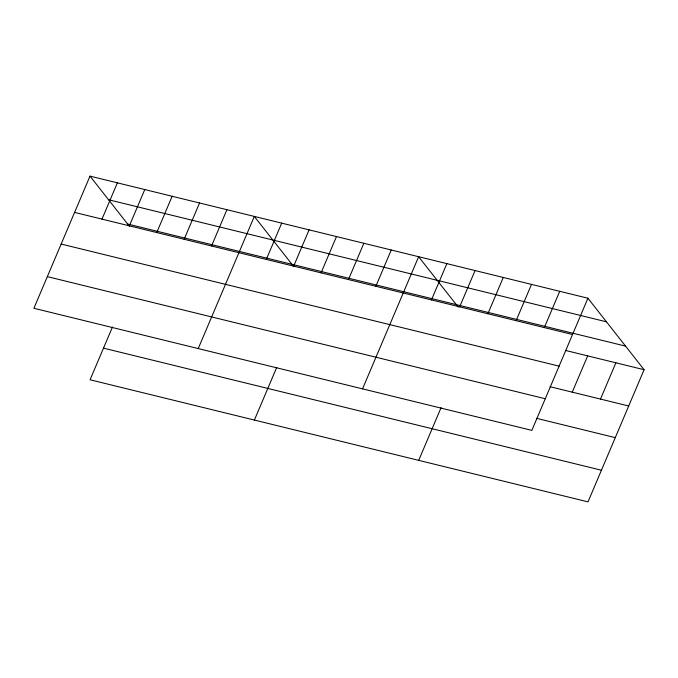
<?xml version="1.0" encoding="UTF-8"?>
<svg xmlns="http://www.w3.org/2000/svg" width="678" height="678" viewBox="0 0 678 678"><rect width="100%" height="100%" fill="white"/><g stroke="black" fill="none" stroke-linecap="round" stroke-linejoin="round"><path stroke-width="1.02" d="M89.996 176.127L33.9 308.278L531.84 430.377L587.928 298.227L89.996 176.127L129.481 226.384M101.98 219.121L117.379 182.848M129.371 225.842L144.77 189.56M112.455 327.042L90.072 379.773L588.004 501.873L644.1 369.722L587.928 298.227M156.754 232.554L172.153 196.273M184.145 239.266L199.544 202.993M211.528 245.987L226.927 209.705M198.222 348.577L254.318 216.418L293.803 266.683M266.301 259.411L281.701 223.138M293.684 266.132L309.083 229.85M254.386 420.063L276.768 367.332M321.075 272.844L336.474 236.571M348.458 279.565L363.857 243.283M375.849 286.277L391.248 249.996M362.535 388.867L418.631 256.716L458.116 306.973M431.454 299.913L446.853 263.632M459.667 306.829L475.066 270.556M418.707 460.354L441.09 407.631M487.88 313.745L503.279 277.471M516.102 320.669L531.501 284.387M544.315 327.584L559.714 291.311M572.266 392.155L587.665 355.882M600.488 399.079L615.887 362.798M108.531 199.722L606.471 321.821M127.625 224.028L625.565 346.127M74.597 212.409L572.529 334.508M565.494 350.441L644.1 369.722M61.164 244.046L559.104 366.145M550.095 386.723L628.701 405.995M47.333 276.641L545.265 398.74M536.671 418.36L615.268 437.632M103.497 348.136L601.437 470.235"/></g></svg>
